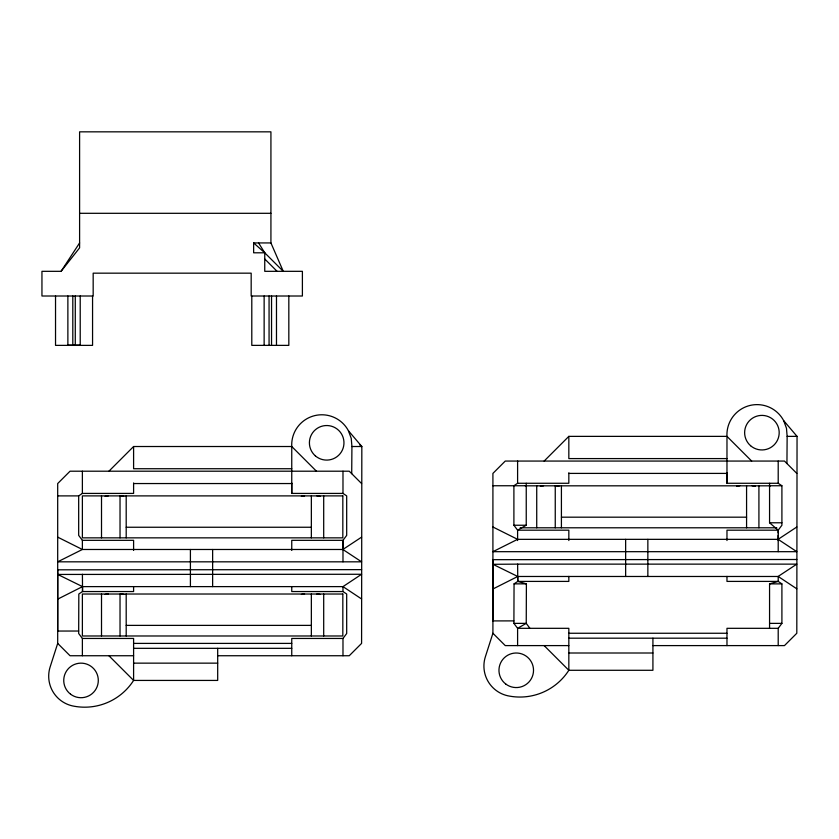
<?xml version="1.0" encoding="UTF-8"?>
<svg xmlns="http://www.w3.org/2000/svg" width="839" height="839" viewBox="0 0 839 839"><rect width="100%" height="100%" fill="white"/><g stroke="black" fill="none" stroke-linecap="round" stroke-linejoin="round"><path stroke-width="1.26" d="M82.379 655.741L82.379 638.458L78.677 633.508L78.824 594.002L82.526 591.547L133.6 591.547L133.6 586.545M517.6 645.6L517.6 628.317L513.898 623.367L514.055 583.86L517.757 581.406L568.832 581.406L568.832 576.403M513.898 620.891L492.913 620.912L492.944 564.301L517.632 564.133L517.757 581.406L526.399 583.86L526.242 623.367L529.902 628.317M351.709 473.668L351.919 446.516L351.247 438.409L348.437 430.785A30.12 30.12 0 0 0 291.752 446.516L133.6 446.516L108.913 471.203M217.689 655.741L349.244 655.741L361.588 643.398L361.829 446.516L348.437 430.785M778.131 540.536L778.173 535.366M778.183 532.775L778.204 530.185L781.906 525.245L781.906 485.75L778.204 483.274L726.973 483.274L726.973 472.818M786.94 463.527L787.139 436.374L786.479 428.268L783.668 420.643A30.12 30.12 0 0 0 726.973 436.374L568.832 436.374L544.144 461.062M652.92 645.6L784.465 645.6L796.809 633.256L797.05 436.374L783.668 420.643M778.204 551.684L778.204 530.185L769.562 522.781L769.562 483.274M342.983 561.826L342.983 540.326L346.685 535.387L346.685 495.891L342.983 493.416L291.752 493.416L291.752 446.516L316.439 471.203M726.973 483.274L726.973 436.374L751.66 461.062M361.588 483.547L349.244 471.203L70.036 471.203L57.692 483.547L57.692 643.398L50.151 666.9A30.445 30.445 0 0 0 74.451 706.281A58.101 58.101 0 0 0 133.6 680.429L217.689 680.429L217.689 648.327M796.809 473.406L784.465 461.062L505.256 461.062L492.913 473.406L492.913 633.256L485.372 656.759A30.445 30.445 0 0 0 509.672 696.139A58.101 58.101 0 0 0 568.832 670.288L652.92 670.288L652.92 638.185M258.58 242.932L264.746 252.801L264.746 271.322L302.397 271.322L302.397 296.01L251.176 296.01L251.176 273.168L93.171 273.168L93.171 296.01L41.95 296.01L41.95 271.322L61.079 271.322L79.6 242.932M342.983 655.741L342.983 638.458L346.685 633.518L346.685 594.022L342.983 591.547L291.752 591.547L291.752 586.545M778.204 645.6L778.204 628.317L781.906 623.377L781.906 583.881L778.204 581.406L726.973 581.406L726.973 576.403M61.079 271.322L79.6 247.862L79.6 131.838L270.924 131.838L270.924 242.932L283.267 271.322L264.746 252.801L253.64 242.932L253.64 252.801L264.746 252.801M57.692 495.891L78.677 495.891L82.379 493.416L133.6 493.416L133.6 482.96M568.832 472.818L568.832 483.274L517.6 483.274L513.898 485.75L513.898 525.245L517.6 530.185L517.6 540.536M57.692 569.639L57.723 574.442L82.505 586.618L342.983 586.618L361.588 574.275L57.723 574.442L57.692 631.054L78.677 631.033M361.588 537.138L342.878 549.482L82.379 549.482L57.692 561.826L361.588 561.826L342.878 549.482L342.983 540.326L291.752 540.326L291.752 550.436M778.11 539.341L796.809 551.684L492.913 551.684L517.6 539.341L778.11 539.341L796.809 526.997M526.242 483.274L526.242 525.245L517.6 530.185L568.832 530.185L568.832 540.536M57.713 599.13L82.505 586.618L82.411 574.275M492.933 588.988L517.736 576.477L778.204 576.477L796.809 588.821M769.562 628.317L769.562 583.881L778.204 581.406L778.204 576.403L796.809 564.133L517.632 564.133M67.875 296.01L67.875 345.374L80.219 345.374L80.219 296.01M67.875 345.374L80.219 345.374M492.913 559.676L796.809 559.498M57.692 569.817L361.588 569.639M79.6 213.305L270.924 213.305M253.64 242.932L270.924 242.932M787.139 436.374L797.05 436.374M351.919 446.516L361.829 446.516L359.9 445.037M726.973 458.587L568.832 458.587L568.832 436.374M291.752 468.728L133.6 468.728L133.6 446.516M568.832 473.406L727.266 473.406M133.6 483.547L292.045 483.547M492.913 485.75L526.242 485.75M769.562 485.75L781.906 485.75M525.256 485.823L770.401 485.823M561.417 517.181L746.574 517.181M769.562 522.781L781.906 522.781M513.898 525.245L526.242 525.245M126.196 527.249L311.353 527.249M520.149 527.794L776.778 527.794M778.204 530.185L726.973 530.185L726.973 540.536M78.677 495.891L78.677 535.387L82.379 540.326L133.6 540.326L133.6 550.436M514.055 583.86L526.399 583.86M769.562 583.881L781.906 583.881M513.898 623.367L526.242 623.367L517.6 628.317L568.832 628.317L568.832 670.288L544.144 645.6M769.562 623.377L781.906 623.377M126.196 625.38L311.353 625.38M778.204 628.317L726.973 628.317L726.973 645.6M568.832 633.256L726.973 633.256M568.832 638.185L726.973 638.185M82.379 638.458L133.6 638.458L133.6 680.429L108.913 655.741M342.983 638.458L291.752 638.458L291.752 655.741M133.6 643.398L291.752 643.398M568.832 645.6L505.256 645.6L492.913 633.256M133.6 648.327L291.752 648.327M568.832 653.004L652.92 653.004M133.6 655.741L70.036 655.741L57.692 643.398M133.6 663.146L217.689 663.146M492.913 526.997L517.6 539.341M57.692 537.138L82.379 549.482L82.379 540.326M342.983 586.618L361.588 598.962M264.746 258.978L277.09 271.322M492.913 559.498L492.944 564.301L517.736 576.477L517.757 581.406M82.505 586.618L82.526 591.547L82.516 586.545M778.204 461.062L778.204 483.274M758.917 485.823L758.917 527.794M746.574 485.823L746.574 527.794M647.855 539.341L647.855 576.477M625.642 539.341L625.642 576.477M561.417 485.823L561.417 527.794M555.25 485.823L555.25 527.794M536.729 485.823L536.729 527.794M517.6 461.062L517.6 483.274M342.983 471.203L342.983 493.416M342.983 586.545L342.983 591.547M323.697 495.891L323.697 537.851M323.697 594.022L323.697 635.983M311.353 495.891L311.353 537.851M311.353 594.022L311.353 635.983M291.752 482.96L291.752 493.416M288.826 296.01L288.826 345.374L251.794 345.374L251.794 296.01M276.482 296.01L276.482 345.374M271.542 296.01L271.542 345.374M269.067 296.01L269.067 345.374M264.138 296.01L264.138 345.374M212.634 549.482L212.634 586.618M190.411 549.482L190.411 586.618M126.196 495.891L126.196 537.851M126.196 594.022L126.196 635.983M120.029 495.891L120.029 537.851M120.029 594.022L120.029 635.983M101.509 495.891L101.509 537.851M101.509 594.022L101.509 635.983M92.563 296.01L92.563 345.374L55.531 345.374L55.531 296.01M82.379 471.203L82.379 493.416M75.279 296.01L75.279 345.154M72.804 296.01L72.804 345.154M736.59 486.242A12.344 12.344 0 0 1 739.788 485.823M752.132 485.823A12.344 12.344 0 0 1 755.32 486.242M555.869 485.823A12.344 12.344 0 0 1 559.057 486.242M540.326 486.242A12.344 12.344 0 0 1 543.525 485.823M301.369 496.31A12.344 12.344 0 0 1 304.557 495.891M316.901 495.891A12.344 12.344 0 0 1 320.099 496.31M120.638 495.891A12.344 12.344 0 0 1 123.836 496.31M105.106 496.31A12.344 12.344 0 0 1 108.294 495.891M301.369 594.442A12.344 12.344 0 0 1 304.557 594.022M316.901 594.022A12.344 12.344 0 0 1 320.099 594.442M120.638 594.022A12.344 12.344 0 0 1 123.836 594.442M105.106 594.442A12.344 12.344 0 0 1 108.294 594.022M342.826 495.891L82.379 495.891L82.379 537.851L342.826 537.851L342.826 495.891M342.826 594.022L82.379 594.022L82.379 635.983L342.826 635.983L342.826 594.022M505.76 684.026A17.283 17.283 0 0 0 533.384 672.49A17.283 17.283 0 0 0 509.588 654.336A17.283 17.283 0 0 0 505.76 684.026M750.58 445.719A17.283 17.283 0 0 0 778.875 435.965A17.283 17.283 0 0 0 756.275 416.333A17.283 17.283 0 0 0 750.58 445.719M70.539 694.168A17.283 17.283 0 0 0 98.163 682.631A17.283 17.283 0 0 0 74.367 664.478A17.283 17.283 0 0 0 70.539 694.168M315.349 455.86A17.283 17.283 0 0 0 343.654 446.096A17.283 17.283 0 0 0 321.054 426.474A17.283 17.283 0 0 0 315.349 455.86"/></g></svg>
